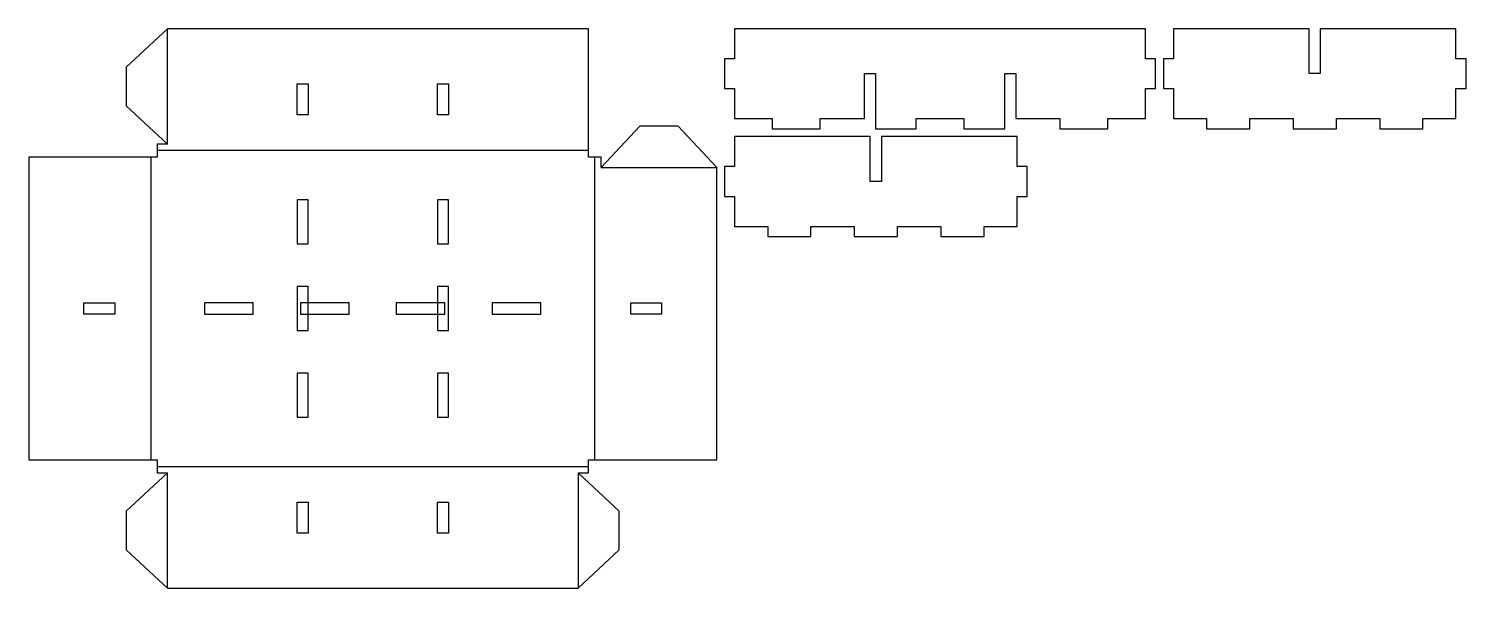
# Model space of a CAD drawing. Header units: millimetres. Extents: x 5 to 565, y 177 to 395.
import ezdxf

# ---------------------------------------------------------------- set-up
doc = ezdxf.new("R2010")
doc.units = ezdxf.units.MM
doc.layers.add('CUT', color=1, linetype='CONTINUOUS')
doc.layers.add('SCORE', color=5, linetype='CONTINUOUS')

msp = doc.modelspace()

# ---------------------------------------------------------------- linework, layer by layer
at = {"layer": 'CUT'}
for points in [[(5, 227), (55, 227), (55, 222), (59, 222), (43, 207), (43, 192), (59, 177), (219, 177), (235, 192), (235, 207), (219, 222), (223, 222), (223, 227), (273, 227), (273, 341), (258, 357), (243, 357), (228, 341), (228, 345), (223, 345), (223, 395), (59, 395), (43, 380), (43, 365), (59, 350), (55, 350), (55, 345), (5, 345)], [(280, 360), (294.6667, 360), (294.6667, 356), (313.3333, 356), (313.3333, 360), (330.5167, 360), (330.5167, 377.5), (334.8167, 377.5), (334.8167, 356), (350.6667, 356), (350.6667, 360), (369.3333, 360), (369.3333, 356), (385.1833, 356), (385.1833, 377.5), (389.4833, 377.5), (389.4833, 360), (406.6667, 360), (406.6667, 356), (425.3333, 356), (425.3333, 360), (440, 360), (440, 371.6667), (444, 371.6667), (444, 383.3333), (440, 383.3333), (440, 395), (280, 395), (280, 383.3333), (276, 383.3333), (276, 371.6667), (280, 371.6667)], [(451, 360), (463.8571, 360), (463.8571, 356), (480.7143, 356), (480.7143, 360), (497.5714, 360), (497.5714, 356), (514.4286, 356), (514.4286, 360), (531.2857, 360), (531.2857, 356), (548.1429, 356), (548.1429, 360), (561, 360), (561, 371.6667), (565, 371.6667), (565, 383.3333), (561, 383.3333), (561, 395), (508.15, 395), (508.15, 377.5), (503.85, 377.5), (503.85, 395), (451, 395), (451, 383.3333), (447, 383.3333), (447, 371.6667), (451, 371.6667)], [(113.8167, 361.5167), (109.5167, 361.5167), (109.5167, 373.4833), (113.8167, 373.4833)], [(168.4833, 361.5167), (164.1833, 361.5167), (164.1833, 373.4833), (168.4833, 373.4833)], [(280, 318), (292.8571, 318), (292.8571, 314), (309.7143, 314), (309.7143, 318), (326.5714, 318), (326.5714, 314), (343.4286, 314), (343.4286, 318), (360.2857, 318), (360.2857, 314), (377.1429, 314), (377.1429, 318), (390, 318), (390, 329.6667), (394, 329.6667), (394, 341.3333), (390, 341.3333), (390, 353), (337.15, 353), (337.15, 335.5), (332.85, 335.5), (332.85, 353), (280, 353), (280, 341.3333), (276, 341.3333), (276, 329.6667), (280, 329.6667)], [(109.5167, 311.1357), (113.8167, 311.1357), (113.8167, 328.2929), (109.5167, 328.2929)], [(164.1833, 311.1357), (168.4833, 311.1357), (168.4833, 328.2929), (164.1833, 328.2929)], [(109.5167, 277.4214), (113.8167, 277.4214), (113.8167, 294.5786), (109.5167, 294.5786)], [(164.1833, 277.4214), (168.4833, 277.4214), (168.4833, 294.5786), (164.1833, 294.5786)], [(38.4833, 288.15), (38.4833, 283.85), (26.5167, 283.85), (26.5167, 288.15)], [(73.5167, 283.85), (92.4833, 283.85), (92.4833, 288.15), (73.5167, 288.15)], [(110.85, 283.85), (129.8167, 283.85), (129.8167, 288.15), (110.85, 288.15)], [(148.1833, 283.85), (167.15, 283.85), (167.15, 288.15), (148.1833, 288.15)], [(185.5167, 283.85), (204.4833, 283.85), (204.4833, 288.15), (185.5167, 288.15)], [(239.5167, 283.85), (239.5167, 288.15), (251.4833, 288.15), (251.4833, 283.85)], [(109.5167, 243.7071), (113.8167, 243.7071), (113.8167, 260.8643), (109.5167, 260.8643)], [(164.1833, 243.7071), (168.4833, 243.7071), (168.4833, 260.8643), (164.1833, 260.8643)], [(109.5167, 210.4833), (113.8167, 210.4833), (113.8167, 198.5167), (109.5167, 198.5167)], [(164.1833, 210.4833), (168.4833, 210.4833), (168.4833, 198.5167), (164.1833, 198.5167)]]:
    msp.add_lwpolyline(points, close=True, dxfattribs=at)
at = {"layer": 'SCORE'}
for p, q in [((59, 350), (59, 395)), ((223, 347.5), (55, 347.5)), ((52.5, 345), (52.5, 227)), ((225.5, 227), (225.5, 345)), ((228, 341), (273, 341)), ((55, 224.5), (223, 224.5)), ((59, 177), (59, 222)), ((219, 222), (219, 177))]:
    msp.add_line(p, q, dxfattribs=at)

doc.saveas('drawing.dxf')
